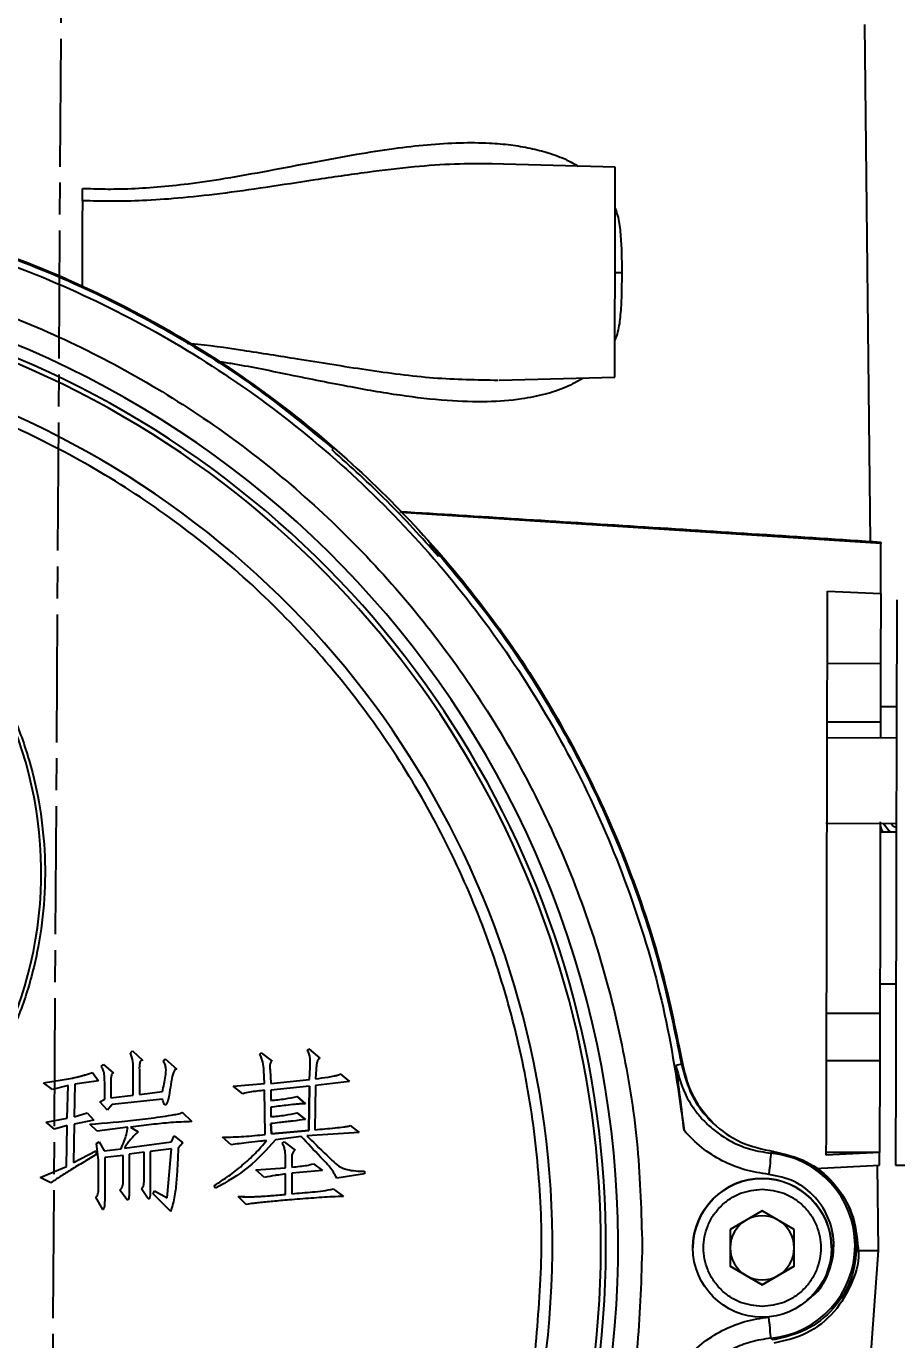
# Model space of a CAD drawing. Header units: millimetres. Extents: x 2278 to 4715, y 679 to 2402.
# Drawn here: x 3000.8 to 3082.5, y 2074.6 to 2197.9 of the extents above; entities that cross this region are included whole.
import ezdxf

# ---------------------------------------------------------------- set-up
doc = ezdxf.new("R2010")
doc.units = ezdxf.units.MM
doc.linetypes.add('AM_ISO08W050', pattern=[18, 12, -1.5, 3, -1.5])
doc.layers.add('AM_5', color=3, linetype='Continuous', lineweight=25)
doc.layers.add('AM_7', color=4, linetype='AM_ISO08W050', lineweight=25)
doc.styles.add('SLDTEXTSTYLE1', font='txt.shx', dxfattribs={"width": 0.7, "bigfont": 'gbcbig.shx'})
doc.dimstyles.new('SLDDIMSTYLE12$0', dxfattribs={"dimtxt": 12, "dimasz": 10, "dimexe": 0, "dimexo": 0.0625, "dimgap": 0.875, "dimtad": 1, "dimdec": 1, "dimlfac": 1.8, "dimrnd": 1e-09, "dimzin": 12, "dimdsep": 46, "dimtxsty": 'SLDTEXTSTYLE1', "dimcen": 0.09, "dimdle": 8.16, "dimclrd": 3, "dimclre": 3, "dimadec": 0, "dimazin": 3, "dimtfac": 1, "dimtdec": 1, "dimtofl": 0, "dimtmove": 0, "dimatfit": 3, "dimfxl": 0, "dimfrac": 2, "dimtolj": 1, "dimlwd": 5, "dimlwe": 5, "dimarcsym": 0})

# ---------------------------------------------------------------- blocks, each defined once
blk = doc.blocks.new('*D67')
at = {"layer": 'AM_5', "color": 3, "lineweight": 5, "transparency": 16777216}
blk.add_line((3021.13, 2281.79), (3205.02, 2281.79), dxfattribs=at)
at = {"layer": 'AM_5', "color": 3, "linetype": 'Continuous', "lineweight": 5, "transparency": 16777216}
for p, q in [((3205.02, 2271.79), (3205.02, 1993.05)), ((3068.2, 1983.05), (3205.02, 1983.05))]:
    blk.add_line(p, q, dxfattribs=at)
at = {"layer": 'AM_5', "color": 3, "transparency": 16777216}
for points in [[(3203.35, 2271.79), (3206.69, 2271.79), (3205.02, 2281.79)], [(3203.35, 1993.05), (3206.69, 1993.05), (3205.02, 1983.05)]]:
    blk.add_solid(points, dxfattribs=at)
at = {"layer": 'Defpoints', "color": 0, "transparency": 16777216}
for p in [(3021.07, 2281.79), (3068.13, 1983.05), (3205.02, 1983.05)]:
    blk.add_point(p, dxfattribs=at)
at = {"layer": 'AM_5', "color": 0, "transparency": 16777216, "insert": (3198.15, 2132.42), "char_height": 12, "attachment_point": 5, "rotation": 90, "style": 'SLDTEXTSTYLE1'}
blk.add_mtext('\\A1;350', dxfattribs=at)

msp = doc.modelspace()

# ---------------------------------------------------------------- linework, layer by layer
at = {"color": 7, "linetype": 'Continuous', "lineweight": 25}
for p, q in [((3080.024, 2149.504), (3079.492, 2198.022)), ((3056.064, 2184.622), (3044.402, 2184.952)), ((3045.179, 2164.661), (3056.021, 2164.922)), ((3029.49, 2158.109), (3029.601, 2158.221)), ((3080.988, 2149.33), (3035.94, 2152.229)), ((3038.659, 2149.346), (3039.589, 2148.218)), ((3039.596, 2148.226), (3039.485, 2148.114)), ((3075.979, 2144.855), (3080.978, 2144.629)), ((3080.978, 2144.629), (3080.964, 2138.054)), ((3080.964, 2138.054), (3075.964, 2138.064)), ((3082.455, 2134.016), (3080.955, 2134.019)), ((3080.952, 2132.56), (3075.952, 2132.57)), ((3080.952, 2132.56), (3080.949, 2131.083)), ((3082.449, 2131.079), (3075.849, 2131.093)), ((3075.832, 2123.093), (3082.432, 2123.079)), ((3082.43, 2122.256), (3080.93, 2122.259)), ((3080.9, 2108.019), (3082.4, 2108.016)), ((3075.894, 2105.284), (3080.894, 2105.273)), ((3027.176, 2101.81), (3027.304, 2101.938)), ((3027.176, 2101.81), (3027.304, 2101.938)), ((3027.304, 2101.938), (3028.325, 2101.044)), ((3027.304, 2101.938), (3027.304, 2101.938)), ((3027.304, 2101.938), (3028.325, 2101.044)), ((3010.582, 2101.555), (3010.773, 2101.746)), ((3010.582, 2101.555), (3010.773, 2101.746)), ((3010.582, 2101.555), (3010.582, 2101.555)), ((3010.773, 2101.746), (3011.731, 2100.853)), ((3010.773, 2101.746), (3010.773, 2101.746)), ((3010.773, 2101.746), (3011.731, 2100.853)), ((3011.731, 2100.853), (3011.731, 2100.853)), ((3013.645, 2100.789), (3013.837, 2100.98)), ((3013.645, 2100.789), (3013.837, 2100.98)), ((3013.645, 2100.789), (3013.645, 2100.789)), ((3013.837, 2100.98), (3014.922, 2100.023)), ((3013.837, 2100.98), (3013.837, 2100.98)), ((3013.837, 2100.98), (3014.922, 2100.023)), ((3022.708, 2101.427), (3022.836, 2101.555)), ((3022.708, 2101.427), (3022.836, 2101.555)), ((3022.708, 2101.427), (3022.708, 2101.427)), ((3022.836, 2101.555), (3023.857, 2100.789)), ((3022.836, 2101.555), (3022.836, 2101.555)), ((3022.836, 2101.555), (3023.857, 2100.789)), ((3023.857, 2100.789), (3023.857, 2100.789)), ((3027.176, 2101.81), (3027.176, 2101.81)), ((3028.325, 2101.044), (3028.325, 2101.044)), ((3080.884, 2100.798), (3075.884, 2100.808)), ((3080.884, 2100.798), (3080.866, 2092.196)), ((3007.008, 2099.704), (3007.582, 2098.938)), ((3007.008, 2099.704), (3007.008, 2099.704)), ((3007.008, 2099.704), (3007.582, 2098.938)), ((3007.837, 2100.278), (3008.029, 2100.47)), ((3007.837, 2100.278), (3008.029, 2100.47)), ((3007.837, 2100.278), (3007.837, 2100.278)), ((3008.029, 2100.47), (3008.986, 2099.64)), ((3008.029, 2100.47), (3008.029, 2100.47)), ((3008.029, 2100.47), (3008.986, 2099.64)), ((3008.986, 2099.64), (3008.986, 2099.64)), ((3010.837, 2097.598), (3010.837, 2099.895)), ((3011.411, 2099.832), (3011.411, 2097.662)), ((3014.922, 2100.023), (3014.922, 2100.023)), ((3023.155, 2098.683), (3023.091, 2099.895)), ((3023.666, 2099.959), (3023.73, 2098.683)), ((3023.666, 2099.959), (3023.666, 2099.959)), ((3023.666, 2099.959), (3023.73, 2098.683)), ((3027.368, 2099.066), (3027.432, 2100.215)), ((3027.368, 2099.066), (3027.432, 2100.215)), ((3027.432, 2100.215), (3027.432, 2100.215)), ((3028.006, 2100.023), (3027.942, 2099.129)), ((3030.24, 2099.576), (3031.133, 2098.874)), ((3030.24, 2099.576), (3030.24, 2099.576)), ((3030.24, 2099.576), (3031.133, 2098.874)), ((3062.267, 2100.5), (3061.75, 2100.38)), ((3062.391, 2100.387), (3062.391, 2100.387)), ((3003.242, 2098.108), (3002.412, 2098.747)), ((3002.412, 2098.747), (3002.412, 2098.747)), ((3004.71, 2098.491), (3003.242, 2098.108)), ((3004.646, 2095.428), (3004.71, 2098.491)), ((3004.646, 2095.428), (3004.71, 2098.491)), ((3005.348, 2098.619), (3005.284, 2095.555)), ((3007.582, 2098.938), (3005.348, 2098.619)), ((3007.582, 2098.938), (3007.582, 2098.938)), ((3008.156, 2097.215), (3008.156, 2098.81)), ((3008.731, 2098.491), (3008.731, 2097.342)), ((3020.219, 2098.427), (3023.155, 2098.683)), ((3021.113, 2097.725), (3020.219, 2098.427)), ((3020.219, 2098.427), (3020.219, 2098.427)), ((3023.73, 2098.683), (3027.368, 2099.066)), ((3023.73, 2098.683), (3027.368, 2099.066)), ((3023.73, 2098.683), (3023.73, 2098.683)), ((3027.368, 2098.427), (3023.73, 2098.044)), ((3027.304, 2094.279), (3027.368, 2098.427)), ((3027.368, 2098.427), (3027.304, 2094.279)), ((3027.368, 2099.066), (3027.368, 2099.066)), ((3027.942, 2098.491), (3027.878, 2094.343)), ((3031.133, 2098.874), (3027.942, 2098.491)), ((3031.133, 2098.874), (3031.133, 2098.874)), ((3007.71, 2096.959), (3008.156, 2097.215)), ((3007.71, 2096.959), (3008.156, 2097.215)), ((3008.156, 2097.215), (3008.156, 2097.215)), ((3008.731, 2097.342), (3010.837, 2097.598)), ((3008.731, 2097.342), (3010.837, 2097.598)), ((3008.731, 2097.342), (3008.731, 2097.342)), ((3013.581, 2097.215), (3008.858, 2096.704)), ((3010.837, 2097.598), (3010.837, 2097.598)), ((3011.411, 2097.662), (3013.581, 2097.917)), ((3011.411, 2097.662), (3013.581, 2097.917)), ((3011.411, 2097.662), (3011.411, 2097.662)), ((3013.581, 2097.917), (3013.581, 2097.917)), ((3023.219, 2093.896), (3023.155, 2098.044)), ((3023.73, 2098.044), (3023.73, 2097.087)), ((3026.219, 2097.47), (3026.985, 2096.768)), ((3026.219, 2097.47), (3026.219, 2097.47)), ((3026.985, 2096.768), (3026.219, 2097.47)), ((3005.284, 2095.555), (3006.497, 2095.938)), ((3006.497, 2095.938), (3007.135, 2095.236)), ((3006.497, 2095.938), (3006.497, 2095.938)), ((3006.497, 2095.938), (3007.135, 2095.236)), ((3008.412, 2096.194), (3007.71, 2096.959)), ((3007.71, 2096.959), (3007.71, 2096.959)), ((3008.858, 2096.704), (3008.412, 2096.194)), ((3015.432, 2096.002), (3016.326, 2095.109)), ((3015.432, 2096.002), (3015.432, 2096.002)), ((3015.432, 2096.002), (3016.326, 2095.109)), ((3023.73, 2096.449), (3023.73, 2095.555)), ((3026.219, 2095.938), (3026.985, 2095.3)), ((3026.219, 2095.938), (3026.219, 2095.938)), ((3026.985, 2095.3), (3026.219, 2095.938)), ((3026.985, 2096.768), (3026.985, 2096.768)), ((3002.667, 2095.045), (3004.646, 2095.428)), ((3003.433, 2094.406), (3002.667, 2095.045)), ((3002.667, 2095.045), (3002.667, 2095.045)), ((3004.646, 2094.726), (3003.433, 2094.406)), ((3004.582, 2090.896), (3004.646, 2094.726)), ((3004.582, 2090.896), (3004.646, 2094.726)), ((3004.646, 2095.428), (3004.646, 2095.428)), ((3005.284, 2094.853), (3005.22, 2091.279)), ((3007.135, 2095.236), (3005.284, 2094.853)), ((3007.454, 2094.215), (3006.752, 2094.853)), ((3006.752, 2094.853), (3006.752, 2094.853)), ((3007.135, 2095.236), (3007.135, 2095.236)), ((3010.326, 2094.598), (3007.454, 2094.215)), ((3010.582, 2094.598), (3011.284, 2094.151)), ((3010.582, 2094.598), (3011.284, 2094.151)), ((3016.326, 2095.109), (3016.326, 2095.109)), ((3023.73, 2094.917), (3023.793, 2093.96)), ((3023.793, 2093.96), (3023.73, 2094.917)), ((3026.985, 2095.3), (3026.985, 2095.3)), ((3031.197, 2094.726), (3032.027, 2094.087)), ((3031.197, 2094.726), (3031.197, 2094.726)), ((3031.197, 2094.726), (3032.027, 2094.087)), ((3011.284, 2094.151), (3011.284, 2094.151)), ((3014.411, 2093.194), (3014.667, 2093.768)), ((3014.411, 2093.194), (3014.667, 2093.768)), ((3014.667, 2093.768), (3015.496, 2093.13)), ((3014.667, 2093.768), (3014.667, 2093.768)), ((3014.667, 2093.768), (3015.496, 2093.13)), ((3020.028, 2092.938), (3019.198, 2093.641)), ((3019.198, 2093.641), (3019.198, 2093.641)), ((3023.793, 2093.96), (3027.304, 2094.279)), ((3027.304, 2094.279), (3023.793, 2093.96)), ((3023.793, 2093.96), (3023.793, 2093.96)), ((3026.602, 2093.704), (3024.176, 2093.385)), ((3032.027, 2094.087), (3027.112, 2093.768)), ((3027.304, 2094.279), (3027.304, 2094.279)), ((3032.027, 2094.087), (3032.027, 2094.087)), ((3005.22, 2091.279), (3007.327, 2092.364)), ((3005.22, 2091.279), (3007.327, 2092.364)), ((3007.327, 2092.364), (3007.39, 2092.045)), ((3007.327, 2092.364), (3007.327, 2092.364)), ((3007.327, 2092.364), (3007.39, 2092.045)), ((3007.39, 2093.066), (3007.646, 2093.194)), ((3007.39, 2093.066), (3007.646, 2093.194)), ((3007.582, 2091.47), (3007.39, 2093.066)), ((3007.39, 2093.066), (3007.39, 2093.066)), ((3007.646, 2093.194), (3008.093, 2092.364)), ((3007.646, 2093.194), (3007.646, 2093.194)), ((3007.646, 2093.194), (3008.093, 2092.364)), ((3008.093, 2092.364), (3009.688, 2092.556)), ((3008.093, 2092.364), (3009.688, 2092.556)), ((3008.093, 2092.364), (3008.093, 2092.364)), ((3009.688, 2092.556), (3009.688, 2092.556)), ((3010.007, 2092.619), (3014.411, 2093.194)), ((3010.007, 2092.619), (3014.411, 2093.194)), ((3011.858, 2092.236), (3010.454, 2092.045)), ((3011.858, 2089.683), (3011.858, 2092.236)), ((3014.411, 2092.556), (3012.433, 2092.3)), ((3012.433, 2092.3), (3012.433, 2088.662)), ((3014.028, 2087.96), (3014.411, 2092.556)), ((3014.411, 2093.194), (3014.411, 2093.194)), ((3015.496, 2093.13), (3015.049, 2092.619)), ((3015.496, 2093.13), (3015.496, 2093.13)), ((3024.815, 2093.066), (3025.006, 2093.194)), ((3024.815, 2093.066), (3025.006, 2093.194)), ((3024.815, 2093.066), (3024.815, 2093.066)), ((3025.006, 2093.194), (3026.027, 2092.428)), ((3025.006, 2093.194), (3025.006, 2093.194)), ((3025.006, 2093.194), (3026.027, 2092.428)), ((3026.027, 2092.428), (3026.027, 2092.428)), ((3070.918, 2092.297), (3070.668, 2092.148)), ((3080.866, 2092.196), (3075.866, 2092.207)), ((3080.866, 2092.196), (3075.866, 2091.954)), ((3082.366, 2092.178), (3082.364, 2091.016)), ((3002.093, 2089.875), (3004.582, 2090.896)), ((3004.582, 2090.896), (3004.582, 2090.896)), ((3007.39, 2092.045), (3007.39, 2092.045)), ((3007.582, 2088.917), (3007.582, 2091.47)), ((3009.88, 2091.917), (3008.156, 2091.726)), ((3008.156, 2091.726), (3008.156, 2087.96)), ((3009.88, 2089.747), (3009.88, 2091.917)), ((3010.454, 2092.045), (3010.454, 2088.662)), ((3025.134, 2090.768), (3025.134, 2091.598)), ((3025.708, 2091.407), (3025.708, 2090.832)), ((3025.708, 2091.407), (3025.708, 2091.407)), ((3027.751, 2091.151), (3028.58, 2090.513)), ((3027.751, 2091.151), (3027.751, 2091.151)), ((3027.751, 2091.151), (3028.58, 2090.513)), ((3074.783, 2090.713), (3080.864, 2091.019)), ((3080.752, 2083.02), (3080.664, 2091.009)), ((3082.364, 2091.016), (3083.786, 2091.013)), ((3003.114, 2089.364), (3002.093, 2089.875)), ((3002.093, 2089.875), (3002.093, 2089.875)), ((3022.326, 2090.577), (3025.134, 2090.768)), ((3023.155, 2089.875), (3022.326, 2090.577)), ((3022.326, 2090.577), (3022.326, 2090.577)), ((3025.134, 2090.768), (3025.134, 2090.768)), ((3025.134, 2088.279), (3025.134, 2090.194)), ((3028.58, 2090.513), (3025.708, 2090.258)), ((3025.708, 2090.258), (3025.708, 2088.343)), ((3028.58, 2090.513), (3028.58, 2090.513)), ((3032.537, 2090.194), (3029.921, 2089.811)), ((3032.537, 2090.449), (3032.537, 2090.194)), ((3032.537, 2090.449), (3032.537, 2090.449)), ((3007.582, 2088.917), (3007.582, 2088.917)), ((3010.263, 2087.769), (3009.561, 2088.662)), ((3009.561, 2088.662), (3009.561, 2088.662)), ((3012.177, 2087.96), (3011.603, 2088.79)), ((3011.603, 2088.79), (3011.603, 2088.79)), ((3012.688, 2088.343), (3012.816, 2088.598)), ((3012.688, 2088.343), (3012.816, 2088.598)), ((3012.816, 2088.598), (3014.028, 2087.96)), ((3012.816, 2088.598), (3012.816, 2088.598)), ((3012.816, 2088.598), (3014.028, 2087.96)), ((3018.56, 2088.854), (3018.432, 2089.109)), ((3018.432, 2089.109), (3018.432, 2089.109)), ((3029.602, 2088.79), (3030.559, 2088.088)), ((3029.602, 2088.79), (3029.602, 2088.79)), ((3029.602, 2088.79), (3030.559, 2088.088)), ((3007.965, 2086.875), (3007.327, 2088.024)), ((3007.327, 2088.024), (3007.327, 2088.024)), ((3014.347, 2086.684), (3012.688, 2088.343)), ((3012.688, 2088.343), (3012.688, 2088.343)), ((3014.028, 2087.96), (3014.028, 2087.96)), ((3021.432, 2087.322), (3020.666, 2088.088)), ((3020.666, 2088.088), (3020.666, 2088.088)), ((3025.134, 2088.279), (3025.134, 2088.279)), ((3030.559, 2088.088), (3030.559, 2088.088)), ((3069.847, 2086.73), (3066.847, 2084.998)), ((3072.847, 2084.998), (3069.847, 2086.73)), ((3066.847, 2084.998), (3066.847, 2081.534)), ((3072.847, 2081.534), (3072.847, 2084.998)), ((3063.347, 2083.273), (3063.347, 2083.273)), ((3076.347, 2083.259), (3076.347, 2083.259)), ((3076.823, 2028.505), (3080.752, 2083.02)), ((3078.847, 2083.238), (3078.847, 2083.238)), ((3066.847, 2081.534), (3069.847, 2079.802)), ((3068.347, 2080.668), (3066.847, 2081.534)), ((3069.847, 2079.802), (3072.847, 2081.534)), ((3072.847, 2081.534), (3071.347, 2080.668)), ((3069.847, 2079.802), (3068.347, 2080.668)), ((3071.347, 2080.668), (3069.847, 2079.802)), ((3069.847, 2079.802), (3069.847, 2079.802)), ((3070.918, 2074.646), (3070.668, 2074.795))]:
    msp.add_line(p, q, dxfattribs=at)
at = {"color": 7, "linetype": 'Continuous', "lineweight": 25, "flags": 128}
for points in [[(3082.477, 2144.043), (3082.472, 2141.829), (3082.467, 2139.371), (3082.461, 2136.698), (3082.455, 2133.841), (3082.449, 2130.834), (3082.442, 2127.711), (3082.435, 2124.51), (3082.428, 2121.268), (3082.421, 2118.023), (3082.414, 2114.813), (3082.408, 2111.676), (3082.401, 2108.649), (3082.395, 2105.766), (3082.389, 2103.062), (3082.384, 2100.569), (3082.379, 2098.315), (3082.375, 2096.328), (3082.371, 2094.629), (3082.368, 2093.241), (3082.366, 2092.178)], [(3081.94, 2122.257), (3081.663, 2122.488), (3081.213, 2123.082)], [(3070.668, 2092.148), (3070.664, 2092.104), (3070.652, 2091.987), (3070.635, 2091.801), (3070.611, 2091.553), (3070.583, 2091.253), (3070.551, 2090.911), (3070.516, 2090.541), (3070.479, 2090.157)], [(3078.772, 2083.024), (3078.982, 2083.023), (3079.964, 2083.021), (3080.555, 2083.02), (3080.752, 2083.02)], [(3070.668, 2074.795), (3070.664, 2074.839), (3070.652, 2074.956), (3070.635, 2075.142), (3070.611, 2075.39), (3070.583, 2075.69), (3070.551, 2076.032), (3070.516, 2076.402), (3070.479, 2076.786)]]:
    msp.add_lwpolyline(points, dxfattribs=at)
at = {"color": 7, "linetype": 'Continuous', "lineweight": 25}
msp.add_circle((3069.847, 2083.266), 6.5, dxfattribs=at)
for centre, radius, start, end in [((2964.847, 2083.471), 91.48, 295.79271, 180), ((3056.739, 2186.255), 11.51, 266.68387, 269.63147), ((2964.847, 2083.471), 90.341, 353.64897, 186.35103), ((2964.847, 2083.471), 89.875, 353.64897, 186.35103), ((2964.847, 2083.471), 85.319, 353.33017, 186.66983), ((2964.847, 2118.471), 37.354, 334.65071, 85.34929), ((3069.847, 2083.472), 8.715, 275.40246, 84.59754), ((3069.847, 2083.266), 6.5, 359.93876, 179.93876), ((3069.847, 2083.266), 3, 60, 120), ((3069.847, 2083.266), 3, 120, 180), ((3069.847, 2083.266), 3, 0, 60), ((3069.847, 2083.266), 3, 180, 240), ((3069.847, 2083.266), 3, 300, 0), ((3069.847, 2083.266), 3, 240, 300)]:
    msp.add_arc(centre, radius, start, end, dxfattribs=at)
for points, knots in [([(3006.059, 2182.647), (3006.771, 2182.622), (3008.198, 2182.57), (3010.541, 2182.607), (3013.142, 2182.762), (3016.193, 2183.087), (3019.677, 2183.606), (3023.622, 2184.318), (3027.739, 2185.113), (3031.672, 2185.837), (3035.208, 2186.391), (3038.433, 2186.768), (3041.416, 2186.956), (3044.024, 2186.938), (3046.22, 2186.751), (3048.066, 2186.449), (3049.831, 2185.983), (3051.348, 2185.441), (3052.242, 2184.923), (3052.593, 2184.72)], [0, 0, 0, 0, 0.0418951, 0.0839955, 0.1379234, 0.1955958, 0.2656367, 0.3477316, 0.4366435, 0.52124, 0.5959668, 0.6633337, 0.7313197, 0.7939321, 0.8403474, 0.8842391, 0.9258123, 0.9708656, 1, 1, 1, 1]), ([(3044.511, 2184.949), (3043.343, 2184.954), (3040.946, 2184.965), (3037.037, 2184.661), (3032.672, 2184.15), (3028.019, 2183.462), (3023.394, 2182.747), (3019.098, 2182.138), (3015.233, 2181.711), (3011.867, 2181.484), (3008.876, 2181.405), (3006.995, 2181.46), (3006.057, 2181.487)], [0, 0, 0, 0, 0.0969739, 0.1990187, 0.3166093, 0.4457287, 0.5654054, 0.6760848, 0.7756823, 0.858994, 0.9297025, 1, 1, 1, 1]), ([(3006.057, 2181.487), (3006.057, 2181.664), (3006.058, 2182.02), (3006.059, 2182.438), (3006.059, 2182.647)], [0, 0, 0, 0, 0.4971187, 1, 1, 1, 1]), ([(2982.179, 2180.943), (2984.845, 2180.403), (2990.291, 2179.3), (2998.416, 2176.732), (3006.627, 2173.382), (3014.794, 2169.104), (3022.569, 2164.143), (3027.286, 2160.221), (3029.552, 2158.337)], [0, 0, 0, 0, 0.1535242, 0.3136607, 0.480409, 0.6537687, 0.8337391, 1, 1, 1, 1]), ([(3006.057, 2181.487), (3006.055, 2180.497), (3006.05, 2178.517), (3006.044, 2175.588), (3006.041, 2173.889), (3006.039, 2173.325)], [0, 0, 0, 0, 0.40033354, 0.80066709, 1, 1, 1, 1]), ([(3056.055, 2180.747), (3056.133, 2180.536), (3056.387, 2179.853), (3056.548, 2178.5), (3056.668, 2176.71), (3056.666, 2175.432), (3056.665, 2174.744)], [0, 0, 0, 0, 0.1149044, 0.3730702, 0.6626095, 1, 1, 1, 1]), ([(3056.665, 2174.744), (3056.665, 2174.028), (3056.665, 2172.699), (3056.556, 2170.838), (3056.393, 2169.402), (3056.12, 2168.668), (3056.029, 2168.422)], [0, 0, 0, 0, 0.3327022, 0.6174452, 0.8718539, 1, 1, 1, 1]), ([(3015.905, 2168.126), (3016.026, 2168.117), (3017.778, 2167.985), (3021.23, 2167.452), (3026.724, 2166.591), (3032.708, 2165.613), (3039.028, 2164.766), (3043.078, 2164.695), (3045.088, 2164.659)], [0, 0, 0, 0, 0.0118812, 0.1717149, 0.3437603, 0.5639817, 0.7835609, 1, 1, 1, 1]), ([(3053.091, 2164.851), (3052.545, 2164.552), (3051.397, 2163.921), (3049.442, 2163.293), (3046.993, 2162.796), (3043.939, 2162.57), (3040.133, 2162.696), (3035.756, 2163.206), (3030.71, 2164.093), (3025.417, 2165.156), (3021.328, 2166.02), (3019.143, 2166.339), (3018.703, 2166.404)], [0, 0, 0, 0, 0.05917422, 0.12456737, 0.1945037, 0.29319372, 0.40381634, 0.5308787, 0.66921315, 0.82787427, 0.96536839, 1, 1, 1, 1]), ([(3080.989, 2149.442), (3073.377, 2149.933), (3058.333, 2150.905), (3043.286, 2151.848), (3035.852, 2152.314)], [0, 0, 0, 0, 0.5059249, 1, 1, 1, 1]), ([(3080.988, 2149.433), (3080.988, 2149.435), (3080.988, 2149.44), (3080.988, 2149.371), (3080.988, 2149.33)], [0, 0, 0, 0, 0.41241456, 1, 1, 1, 1]), ([(3039.9, 2147.842), (3041.461, 2146.02), (3045.401, 2141.42), (3050.192, 2133.915), (3054.564, 2125.635), (3057.892, 2117.636), (3060.623, 2109.2), (3061.798, 2103.346), (3062.391, 2100.387)], [0, 0, 0, 0, 0.1352933, 0.3415257, 0.5005703, 0.6633309, 0.8298076, 1, 1, 1, 1]), ([(3080.932, 2122.915), (3080.931, 2122.491), (3080.927, 2120.762), (3080.921, 2117.655), (3080.912, 2113.837), (3080.905, 2110.378), (3080.899, 2107.388), (3080.896, 2105.978), (3080.894, 2105.273)], [0, 0, 0, 0, 0.0609827, 0.2487861, 0.4365896, 0.6243931, 0.8121965, 1, 1, 1, 1]), ([(3081.172, 2122.258), (3081.106, 2122.385), (3080.948, 2122.691), (3080.956, 2123.026), (3080.96, 2123.223)], [0, 0, 0, 0, 0.413162, 1, 1, 1, 1]), ([(3082.431, 2122.667), (3082.398, 2122.683), (3082.244, 2122.757), (3082.067, 2122.899), (3081.952, 2123.041), (3081.92, 2123.08)], [0, 0, 0, 0, 0.1638544, 0.7694326, 1, 1, 1, 1]), ([(3010.837, 2099.895), (3010.838, 2100.179), (3010.841, 2100.746), (3010.668, 2101.286), (3010.582, 2101.555)], [0, 0, 0, 0, 0.5013561, 1, 1, 1, 1]), ([(3011.731, 2100.853), (3011.706, 2100.859), (3011.669, 2100.868), (3011.618, 2100.862), (3011.572, 2100.843), (3011.523, 2100.801), (3011.446, 2100.668), (3011.392, 2100.335), (3011.404, 2100.033), (3011.411, 2099.832)], [0, 0, 0, 0, 0.0628935, 0.0931861, 0.1255191, 0.1834586, 0.2508615, 0.5002621, 1, 1, 1, 1]), ([(3013.581, 2097.917), (3013.678, 2098.398), (3013.822, 2099.12), (3013.942, 2099.982), (3013.839, 2100.472), (3013.71, 2100.683), (3013.645, 2100.789)], [0, 0, 0, 0, 0.50040255, 0.75006068, 0.87501107, 1, 1, 1, 1]), ([(3023.091, 2099.895), (3023.075, 2100.163), (3023.043, 2100.698), (3022.82, 2101.185), (3022.708, 2101.427)], [0, 0, 0, 0, 0.5014294, 1, 1, 1, 1]), ([(3023.857, 2100.789), (3023.839, 2100.783), (3023.803, 2100.77), (3023.746, 2100.719), (3023.686, 2100.599), (3023.643, 2100.336), (3023.657, 2100.11), (3023.666, 2099.959)], [0, 0, 0, 0, 0.0627384, 0.1251056, 0.2501602, 0.4999525, 1, 1, 1, 1]), ([(3027.432, 2100.215), (3027.438, 2100.488), (3027.449, 2100.901), (3027.364, 2101.448), (3027.238, 2101.691), (3027.176, 2101.81)], [0, 0, 0, 0, 0.5004867, 0.75639585, 1, 1, 1, 1]), ([(3028.325, 2101.044), (3028.284, 2101.02), (3028.202, 2100.973), (3028.107, 2100.807), (3028.016, 2100.492), (3028.01, 2100.211), (3028.006, 2100.023)], [0, 0, 0, 0, 0.1246065, 0.249783, 0.4997551, 1, 1, 1, 1]), ([(3002.412, 2098.747), (3002.931, 2098.821), (3003.96, 2098.97), (3005.504, 2099.247), (3006.502, 2099.55), (3007.008, 2099.704)], [0, 0, 0, 0, 0.3347977, 0.6633059, 1, 1, 1, 1]), ([(3002.412, 2098.747), (3002.931, 2098.821), (3003.976, 2098.972), (3005.521, 2099.25), (3006.519, 2099.555), (3007.008, 2099.704)], [0, 0, 0, 0, 0.3346571, 0.6740832, 1, 1, 1, 1]), ([(3008.156, 2098.81), (3008.148, 2099.064), (3008.136, 2099.445), (3008.035, 2099.95), (3007.903, 2100.169), (3007.837, 2100.278)], [0, 0, 0, 0, 0.5005014, 0.7507427, 1, 1, 1, 1]), ([(3008.986, 2099.64), (3008.971, 2099.641), (3008.944, 2099.641), (3008.905, 2099.635), (3008.872, 2099.615), (3008.816, 2099.557), (3008.756, 2099.389), (3008.711, 2099.022), (3008.723, 2098.704), (3008.731, 2098.491)], [0, 0, 0, 0, 0.0367103, 0.0625587, 0.0920687, 0.1257937, 0.2504477, 0.5001516, 1, 1, 1, 1]), ([(3014.922, 2100.023), (3014.899, 2100.024), (3014.866, 2100.025), (3014.823, 2100.012), (3014.765, 2099.978), (3014.558, 2099.721), (3014.5, 2099.377), (3014.39, 2098.766), (3014.278, 2098.063), (3014.149, 2097.29), (3014.001, 2096.843), (3013.943, 2096.732), (3013.914, 2096.699), (3013.887, 2096.68), (3013.862, 2096.671), (3013.84, 2096.67), (3013.82, 2096.675), (3013.796, 2096.691), (3013.722, 2096.776), (3013.651, 2096.958), (3013.605, 2097.129), (3013.581, 2097.215)], [0, 0, 0, 0, 0.0157069, 0.0230837, 0.0312977, 0.0625941, 0.2492457, 0.2645916, 0.4993189, 0.7493468, 0.8133445, 0.8286238, 0.8367404, 0.8440727, 0.8515363, 0.8553171, 0.8590269, 0.8660949, 0.8751688, 0.9374395, 1, 1, 1, 1]), ([(3027.942, 2099.129), (3028.332, 2099.177), (3028.916, 2099.249), (3029.594, 2099.36), (3029.912, 2099.436), (3030.053, 2099.479), (3030.124, 2099.5), (3030.184, 2099.528), (3030.221, 2099.56), (3030.24, 2099.576)], [0, 0, 0, 0, 0.49996, 0.749982, 0.8747254, 0.9164061, 0.9376784, 0.9687122, 1, 1, 1, 1]), ([(3062.521, 2094.261), (3062.401, 2095.329), (3062.16, 2097.476), (3061.887, 2099.409), (3061.75, 2100.38)], [0, 0, 0, 0, 0.4975573, 1, 1, 1, 1]), ([(3061.75, 2100.38), (3062.025, 2099.346), (3062.396, 2097.953), (3063.35, 2096.419), (3064.029, 2095.539), (3064.844, 2094.7), (3065.863, 2093.874), (3067.174, 2093.091), (3068.803, 2092.429), (3070.027, 2092.245), (3070.668, 2092.148)], [0, 0, 0, 0, 0.2442896, 0.3290361, 0.4144899, 0.500125, 0.5979924, 0.7157703, 0.8510724, 1, 1, 1, 1]), ([(3062.267, 2100.5), (3062.548, 2099.467), (3063.11, 2097.406), (3065.128, 2094.861), (3067.777, 2092.98), (3069.87, 2092.525), (3070.918, 2092.297)], [0, 0, 0, 0, 0.2500466, 0.4994486, 0.7493959, 1, 1, 1, 1]), ([(3062.391, 2100.387), (3062.659, 2099.348), (3063.188, 2097.302), (3064.588, 2095.721), (3065.277, 2094.942)], [0, 0, 0, 0, 0.507606, 1, 1, 1, 1]), ([(3023.155, 2098.044), (3022.912, 2098.016), (3022.447, 2097.962), (3021.761, 2097.885), (3021.328, 2097.778), (3021.113, 2097.725)], [0, 0, 0, 0, 0.3550758, 0.6787643, 1, 1, 1, 1]), ([(3023.73, 2097.087), (3024.185, 2097.131), (3025.023, 2097.212), (3025.844, 2097.389), (3026.219, 2097.47)], [0, 0, 0, 0, 0.5444227, 1, 1, 1, 1]), ([(3006.752, 2094.853), (3008.213, 2094.975), (3010.421, 2095.159), (3012.961, 2095.489), (3014.239, 2095.679), (3014.861, 2095.79), (3015.177, 2095.867), (3015.324, 2095.909), (3015.387, 2095.942), (3015.418, 2095.959), (3015.428, 2095.967), (3015.433, 2095.976), (3015.435, 2095.987), (3015.433, 2095.996), (3015.432, 2096.002)], [0, 0, 0, 0, 0.4998656, 0.7551837, 0.8732692, 0.9406533, 0.9702997, 0.9841887, 0.992842, 0.9943099, 0.9962149, 0.9970595, 0.9977627, 1, 1, 1, 1]), ([(3026.985, 2096.768), (3026.814, 2096.768), (3026.486, 2096.768), (3025.878, 2096.708), (3025.2, 2096.634), (3024.442, 2096.542), (3023.966, 2096.48), (3023.73, 2096.449)], [0, 0, 0, 0, 0.1565437, 0.3002265, 0.5598557, 0.7813484, 1, 1, 1, 1]), ([(3023.73, 2095.555), (3024.185, 2095.599), (3025.023, 2095.68), (3025.844, 2095.857), (3026.219, 2095.938)], [0, 0, 0, 0, 0.5444227, 1, 1, 1, 1]), ([(3009.688, 2092.556), (3009.787, 2092.793), (3009.971, 2093.235), (3010.225, 2093.908), (3010.292, 2094.363), (3010.326, 2094.598)], [0, 0, 0, 0, 0.3593322, 0.6691852, 1, 1, 1, 1]), ([(3009.688, 2092.556), (3009.787, 2092.793), (3009.971, 2093.235), (3010.225, 2093.908), (3010.292, 2094.363), (3010.326, 2094.598)], [0, 0, 0, 0, 0.3592859, 0.6694965, 1, 1, 1, 1]), ([(3016.326, 2095.109), (3015.671, 2095.084), (3014.408, 2095.036), (3012.496, 2094.821), (3011.237, 2094.674), (3010.582, 2094.598)], [0, 0, 0, 0, 0.3409036, 0.6569898, 1, 1, 1, 1]), ([(3026.985, 2095.3), (3026.587, 2095.252), (3026.086, 2095.191), (3025.556, 2095.127), (3025.416, 2095.11), (3025.375, 2095.105), (3025.269, 2095.092), (3024.993, 2095.061), (3024.451, 2094.999), (3024.001, 2094.948), (3023.73, 2094.917)], [0, 0, 0, 0, 0.3664455, 0.4623341, 0.4884448, 0.4960418, 0.4999998, 0.5858417, 0.75, 1, 1, 1, 1]), ([(3027.878, 2094.343), (3028.189, 2094.37), (3028.819, 2094.427), (3029.723, 2094.511), (3030.416, 2094.594), (3030.893, 2094.657), (3031.096, 2094.703), (3031.197, 2094.726)], [0, 0, 0, 0, 0.2800254, 0.5679935, 0.8139788, 0.90683, 1, 1, 1, 1]), ([(3011.284, 2094.151), (3011.039, 2093.924), (3010.548, 2093.468), (3010.188, 2092.903), (3010.007, 2092.619)], [0, 0, 0, 0, 0.4987936, 1, 1, 1, 1]), ([(3018.432, 2089.109), (3018.888, 2089.402), (3019.801, 2089.988), (3021.08, 2090.994), (3022.285, 2092.089), (3022.993, 2092.911), (3023.347, 2093.321)], [0, 0, 0, 0, 0.2500184, 0.50003, 0.7500152, 1, 1, 1, 1]), ([(3018.432, 2089.109), (3018.888, 2089.402), (3019.801, 2089.988), (3021.08, 2090.994), (3022.285, 2092.089), (3022.993, 2092.911), (3023.347, 2093.321)], [0, 0, 0, 0, 0.2500184, 0.50003, 0.75001524, 1, 1, 1, 1]), ([(3024.176, 2093.385), (3023.36, 2092.483), (3021.726, 2090.678), (3019.615, 2089.462), (3018.56, 2088.854)], [0, 0, 0, 0, 0.4997261, 1, 1, 1, 1]), ([(3019.198, 2093.641), (3019.87, 2093.658), (3021.213, 2093.692), (3022.55, 2093.828), (3023.219, 2093.896)], [0, 0, 0, 0, 0.4998338, 1, 1, 1, 1]), ([(3019.198, 2093.641), (3019.87, 2093.658), (3021.213, 2093.692), (3022.55, 2093.828), (3023.219, 2093.896)], [0, 0, 0, 0, 0.4998338, 1, 1, 1, 1]), ([(3023.347, 2093.321), (3023.156, 2093.301), (3022.602, 2093.242), (3022.031, 2093.179), (3021.361, 2093.106), (3020.808, 2093.044), (3020.273, 2092.972), (3020.028, 2092.938)], [0, 0, 0, 0, 0.1726098, 0.5000206, 0.5157116, 0.7774565, 1, 1, 1, 1]), ([(3029.921, 2089.811), (3029.823, 2089.993), (3029.429, 2090.724), (3028.221, 2091.961), (3027.2, 2093.06), (3026.602, 2093.704)], [0, 0, 0, 0, 0.1204989, 0.4845828, 1, 1, 1, 1]), ([(3027.112, 2093.768), (3027.249, 2093.637), (3028.043, 2092.869), (3029.025, 2091.909), (3030.104, 2090.9), (3031.149, 2090.481), (3031.982, 2090.462), (3032.537, 2090.449)], [0, 0, 0, 0, 0.0858222, 0.500579, 0.6255537, 0.7499526, 1, 1, 1, 1]), ([(3027.112, 2093.768), (3027.249, 2093.637), (3028.043, 2092.869), (3029.025, 2091.909), (3030.104, 2090.9), (3031.149, 2090.481), (3031.982, 2090.462), (3032.537, 2090.449)], [0, 0, 0, 0, 0.08581345, 0.50057898, 0.62555372, 0.74995257, 1, 1, 1, 1]), ([(3070.479, 2090.157), (3069.72, 2090.272), (3068.205, 2090.501), (3066.076, 2091.387), (3064.119, 2092.607), (3063.055, 2093.709), (3062.521, 2094.261)], [0, 0, 0, 0, 0.2507669, 0.5000113, 0.749245, 1, 1, 1, 1]), ([(3015.049, 2092.619), (3015.03, 2092.12), (3014.991, 2091.121), (3014.893, 2089.626), (3014.762, 2088.127), (3014.486, 2087.165), (3014.347, 2086.684)], [0, 0, 0, 0, 0.2500778, 0.5001569, 0.7501575, 1, 1, 1, 1]), ([(3025.134, 2091.598), (3025.125, 2091.852), (3025.112, 2092.232), (3025.001, 2092.733), (3024.877, 2092.955), (3024.815, 2093.066)], [0, 0, 0, 0, 0.5002034, 0.7503812, 1, 1, 1, 1]), ([(3026.027, 2092.428), (3025.986, 2092.404), (3025.905, 2092.355), (3025.794, 2092.198), (3025.686, 2091.882), (3025.699, 2091.597), (3025.708, 2091.407)], [0, 0, 0, 0, 0.1249641, 0.2504056, 0.5000303, 1, 1, 1, 1]), ([(3070.983, 2092.175), (3072.068, 2091.917), (3074.198, 2091.411), (3076.734, 2089.299), (3078.501, 2086.509), (3078.729, 2084.341), (3078.847, 2083.228)], [0, 0, 0, 0, 0.2552275, 0.5011918, 0.7437843, 1, 1, 1, 1]), ([(3007.39, 2092.045), (3006.988, 2091.802), (3006.179, 2091.315), (3005.038, 2090.613), (3004.003, 2089.981), (3003.396, 2089.56), (3003.114, 2089.364)], [0, 0, 0, 0, 0.2795319, 0.5609173, 0.7961864, 1, 1, 1, 1]), ([(3025.708, 2090.832), (3025.956, 2090.86), (3026.425, 2090.913), (3027.113, 2090.986), (3027.539, 2091.097), (3027.751, 2091.151)], [0, 0, 0, 0, 0.3619719, 0.6841185, 1, 1, 1, 1]), ([(3009.561, 2088.662), (3009.6, 2088.692), (3009.678, 2088.753), (3009.789, 2088.919), (3009.9, 2089.251), (3009.888, 2089.549), (3009.88, 2089.747)], [0, 0, 0, 0, 0.1251016, 0.2504868, 0.5002749, 1, 1, 1, 1]), ([(3011.603, 2088.79), (3011.652, 2088.852), (3011.751, 2088.978), (3011.84, 2089.288), (3011.851, 2089.525), (3011.858, 2089.683)], [0, 0, 0, 0, 0.24961275, 0.50039468, 1, 1, 1, 1]), ([(3025.134, 2090.194), (3024.906, 2090.162), (3024.61, 2090.12), (3024.28, 2090.072), (3023.846, 2090.009), (3023.483, 2089.939), (3023.155, 2089.875)], [0, 0, 0, 0, 0.3449558, 0.4462952, 0.5002092, 1, 1, 1, 1]), ([(3074.073, 2078.391), (3074.33, 2078.568), (3075.266, 2079.214), (3076.232, 2081.022), (3076.723, 2083.463), (3076.253, 2085.955), (3074.928, 2088.083), (3072.922, 2089.658), (3071.294, 2089.991), (3070.479, 2090.157)], [0, 0, 0, 0, 0.0591141, 0.2159284, 0.3727427, 0.5295571, 0.6863714, 0.8431857, 1, 1, 1, 1]), ([(3007.327, 2088.024), (3007.38, 2088.084), (3007.488, 2088.204), (3007.568, 2088.52), (3007.576, 2088.759), (3007.582, 2088.917)], [0, 0, 0, 0, 0.2488876, 0.4991838, 1, 1, 1, 1]), ([(3007.327, 2088.024), (3007.38, 2088.084), (3007.488, 2088.204), (3007.568, 2088.52), (3007.576, 2088.759), (3007.582, 2088.917)], [0, 0, 0, 0, 0.2488876, 0.4991838, 1, 1, 1, 1]), ([(3010.454, 2088.662), (3010.451, 2088.498), (3010.445, 2088.221), (3010.423, 2087.919), (3010.36, 2087.797), (3010.341, 2087.776), (3010.327, 2087.766), (3010.312, 2087.76), (3010.296, 2087.758), (3010.279, 2087.761), (3010.268, 2087.766), (3010.263, 2087.769)], [0, 0, 0, 0, 0.5027084, 0.8476925, 0.8958369, 0.9154027, 0.9327165, 0.9486901, 0.9644693, 0.9812397, 1, 1, 1, 1]), ([(3012.433, 2088.662), (3012.429, 2088.497), (3012.425, 2088.249), (3012.394, 2087.984), (3012.346, 2087.891), (3012.326, 2087.872), (3012.308, 2087.864), (3012.293, 2087.861), (3012.278, 2087.862), (3012.251, 2087.872), (3012.215, 2087.906), (3012.191, 2087.941), (3012.177, 2087.96)], [0, 0, 0, 0, 0.499283, 0.748654, 0.7826722, 0.8125834, 0.8273755, 0.8418742, 0.8564408, 0.8721286, 0.9284957, 1, 1, 1, 1]), ([(3025.708, 2088.343), (3026.034, 2088.368), (3026.686, 2088.419), (3027.663, 2088.506), (3028.641, 2088.591), (3029.282, 2088.724), (3029.602, 2088.79)], [0, 0, 0, 0, 0.2501141, 0.5002263, 0.7503325, 1, 1, 1, 1]), ([(3069.847, 2077.766), (3069.155, 2077.84), (3068.091, 2077.953), (3066.81, 2078.639), (3065.93, 2079.348), (3065.215, 2080.23), (3064.551, 2081.51), (3064.214, 2083.266), (3064.551, 2085.022), (3065.215, 2086.303), (3065.93, 2087.184), (3066.81, 2087.894), (3068.091, 2088.58), (3069.155, 2088.693), (3069.847, 2088.766)], [0, 0, 0, 0, 0.1197284, 0.1841803, 0.25, 0.3158197, 0.3802716, 0.5, 0.6197284, 0.6841803, 0.75, 0.8158197, 0.8802716, 1, 1, 1, 1]), ([(3069.847, 2088.766), (3070.539, 2088.693), (3071.603, 2088.58), (3072.884, 2087.894), (3073.764, 2087.184), (3074.478, 2086.303), (3075.142, 2085.022), (3075.48, 2083.266), (3075.142, 2081.51), (3074.478, 2080.23), (3073.764, 2079.348), (3072.884, 2078.639), (3071.603, 2077.953), (3070.539, 2077.84), (3069.847, 2077.766)], [0, 0, 0, 0, 0.1197284, 0.1841803, 0.25, 0.3158197, 0.3802716, 0.5, 0.6197284, 0.6841803, 0.75, 0.8158197, 0.8802716, 1, 1, 1, 1]), ([(3008.156, 2087.96), (3008.153, 2087.765), (3008.147, 2087.434), (3008.125, 2087.076), (3008.06, 2086.918), (3008.036, 2086.886), (3008.015, 2086.872), (3007.998, 2086.868), (3007.981, 2086.869), (3007.971, 2086.873), (3007.965, 2086.875)], [0, 0, 0, 0, 0.50339361, 0.85618593, 0.90552278, 0.94188844, 0.95666642, 0.97042817, 0.98446506, 1, 1, 1, 1]), ([(3020.666, 2088.088), (3021.099, 2088.072), (3022.093, 2088.034), (3023.583, 2088.147), (3024.638, 2088.237), (3025.134, 2088.279)], [0, 0, 0, 0, 0.289978, 0.6665707, 1, 1, 1, 1]), ([(3020.666, 2088.088), (3020.966, 2088.072), (3021.712, 2088.031), (3022.83, 2088.098), (3024.019, 2088.18), (3024.762, 2088.246), (3025.134, 2088.279)], [0, 0, 0, 0, 0.2013712, 0.4999053, 0.7499521, 1, 1, 1, 1]), ([(3030.559, 2088.088), (3030.217, 2088.079), (3029.544, 2088.06), (3028.537, 2087.992), (3027.513, 2087.92), (3026.483, 2087.841), (3025.534, 2087.761), (3024.692, 2087.693), (3023.954, 2087.627), (3023.26, 2087.562), (3022.652, 2087.498), (3022.047, 2087.438), (3021.658, 2087.365), (3021.432, 2087.322)], [0, 0, 0, 0, 0.111912, 0.2203794, 0.3303488, 0.4480332, 0.5586453, 0.6421864, 0.7244882, 0.8011937, 0.8704803, 0.9246662, 1, 1, 1, 1]), ([(3078.845, 2083.237), (3078.846, 2083.234), (3079.039, 2082.169), (3078.354, 2079.96), (3076.752, 2077.162), (3074.126, 2075.051), (3072.005, 2074.56), (3070.944, 2074.314)], [0, 0, 0, 0, 0.0007305, 0.2505479, 0.5003652, 0.7501826, 1, 1, 1, 1]), ([(3062.521, 2072.682), (3063.055, 2073.235), (3064.119, 2074.336), (3066.076, 2075.556), (3068.205, 2076.442), (3069.72, 2076.671), (3070.479, 2076.786)], [0, 0, 0, 0, 0.250755, 0.4999887, 0.7492331, 1, 1, 1, 1]), ([(3070.668, 2074.795), (3070.027, 2074.698), (3068.803, 2074.514), (3067.324, 2073.912), (3066.235, 2073.297), (3065.469, 2072.755), (3064.181, 2071.66), (3062.602, 2069.701), (3062.03, 2067.594), (3061.75, 2066.563)], [0, 0, 0, 0, 0.1490589, 0.284486, 0.365253, 0.4374072, 0.5004523, 0.7554674, 1, 1, 1, 1])]:
    msp.add_open_spline(points, degree=3, knots=knots, dxfattribs=at)
for points in [[(3056.021, 2164.922), (3056.022, 2164.959), (3056.022, 2165.032), (3056.023, 2165.618), (3056.025, 2166.528), (3056.028, 2167.762), (3056.031, 2169.264), (3056.034, 2170.978), (3056.038, 2172.838), (3056.043, 2174.772), (3056.047, 2176.706), (3056.051, 2178.566), (3056.054, 2180.28), (3056.058, 2181.781), (3056.06, 2183.016), (3056.062, 2183.926), (3056.063, 2184.512), (3056.064, 2184.585), (3056.064, 2184.622)], [(2975.637, 2181.145), (2979.288, 2180.621), (2986.592, 2179.573), (2997.235, 2176.453), (3007.478, 2172.245), (3017.179, 2166.89), (3026.218, 2160.485), (3034.48, 2153.104), (3041.861, 2144.842), (3048.266, 2135.803), (3053.621, 2126.102), (3057.829, 2115.859), (3060.949, 2105.216), (3061.997, 2097.913), (3062.521, 2094.261)], [(2981.875, 2180.891), (2984.789, 2180.304), (2990.617, 2179.128), (2999.111, 2176.375), (3007.34, 2172.928), (3015.211, 2168.727), (3022.712, 2163.882), (3027.305, 2160.108), (3029.601, 2158.221)], [(2982.179, 2180.943), (2985.473, 2180.256), (2992.062, 2178.884), (3001.614, 2175.563), (3010.798, 2171.359), (3019.501, 2166.223), (3027.637, 2160.234), (3035.122, 2153.446), (3041.877, 2145.933), (3047.832, 2137.771), (3052.93, 2129.046), (3057.095, 2119.845), (3060.375, 2110.278), (3061.719, 2103.684), (3062.391, 2100.387)], [(2964.847, 2177.212), (2967.915, 2177.125), (2974.05, 2176.951), (2983.164, 2175.548), (2992.102, 2173.323), (3000.778, 2170.215), (3009.107, 2166.276), (3017.01, 2161.539), (3024.411, 2156.05), (3031.238, 2149.863), (3037.426, 2143.035), (3042.915, 2135.635), (3047.652, 2127.732), (3051.591, 2119.402), (3054.698, 2110.727), (3056.923, 2101.789), (3058.327, 2092.675), (3058.501, 2086.539), (3058.588, 2083.472)], [(3048.563, 2073.681), (3048.818, 2076.634), (3049.327, 2082.54), (3048.902, 2091.439), (3047.611, 2100.242), (3045.382, 2108.86), (3042.263, 2117.196), (3038.283, 2125.157), (3033.488, 2132.655), (3027.93, 2139.606), (3021.671, 2145.934), (3014.78, 2151.568), (3007.335, 2156.446), (2999.418, 2160.512), (2991.117, 2163.726), (2982.525, 2166.031), (2973.735, 2167.486), (2967.81, 2167.667), (2964.847, 2167.757)], [(3039.485, 2148.114), (3037.909, 2149.87), (3034.756, 2153.38), (3031.245, 2156.533), (3029.49, 2158.109)], [(2967.905, 2156.054), (2969.413, 2155.878), (2972.43, 2155.526), (2976.833, 2154.312), (2981.065, 2152.616), (2985.059, 2150.411), (2988.76, 2147.744), (2992.112, 2144.651), (2995.067, 2141.176), (2997.582, 2137.37), (2999.62, 2133.289), (3001.152, 2128.993), (3002.155, 2124.543), (3002.614, 2120.005), (3002.526, 2115.443), (3001.88, 2110.93), (3000.729, 2106.51), (2999.526, 2103.721), (2998.924, 2102.327)], [(3080.978, 2144.629), (3080.98, 2145.589), (3080.984, 2147.508), (3080.987, 2148.723), (3080.988, 2149.33)], [(3039.596, 2148.226), (3041.484, 2145.929), (3045.258, 2141.336), (3050.103, 2133.835), (3054.303, 2125.964), (3057.751, 2117.735), (3060.503, 2109.241), (3061.679, 2103.413), (3062.267, 2100.5)], [(3075.866, 2091.954), (3075.866, 2092.391), (3075.868, 2093.265), (3075.873, 2095.244), (3075.878, 2097.669), (3075.884, 2100.544), (3075.891, 2103.802), (3075.899, 2107.384), (3075.907, 2111.223), (3075.915, 2115.246), (3075.924, 2119.379), (3075.933, 2123.542), (3075.942, 2127.658), (3075.95, 2131.649), (3075.959, 2135.442), (3075.966, 2138.956), (3075.973, 2142.164), (3075.977, 2143.958), (3075.979, 2144.855)], [(3080.964, 2138.054), (3080.963, 2137.658), (3080.962, 2136.866), (3080.958, 2135.356), (3080.955, 2133.824), (3080.953, 2132.981), (3080.952, 2132.56)], [(3080.894, 2105.273), (3080.894, 2105.027), (3080.892, 2104.536), (3080.89, 2103.405), (3080.887, 2102.116), (3080.885, 2101.237), (3080.884, 2100.798)], [(3070.918, 2092.297), (3071.972, 2092.055), (3074.079, 2091.571), (3076.633, 2089.484), (3078.397, 2086.698), (3078.624, 2084.547), (3078.738, 2083.472)], [(3080.864, 2091.019), (3080.864, 2091.069), (3080.864, 2091.168), (3080.865, 2091.853), (3080.866, 2092.196)], [(3058.588, 2083.472), (3058.501, 2080.404), (3058.327, 2074.269), (3056.923, 2065.154), (3054.698, 2056.216), (3051.591, 2047.541), (3047.652, 2039.212), (3042.915, 2031.308), (3037.426, 2023.908), (3031.238, 2017.081), (3024.411, 2010.893), (3017.01, 2005.404), (3009.107, 2000.667), (3000.778, 1996.728), (2992.102, 1993.62), (2983.164, 1991.395), (2974.05, 1989.992), (2967.915, 1989.818), (2964.847, 1989.731)], [(3078.738, 2083.472), (3078.624, 2082.396), (3078.397, 2080.246), (3076.633, 2077.459), (3074.079, 2075.373), (3071.972, 2074.888), (3070.918, 2074.646)]]:
    msp.add_open_spline(points, degree=3, dxfattribs=at)
at = {"layer": 'AM_7'}
msp.add_line((3002.339, 1914.687), (3004.578, 2281.822), dxfattribs=at)

# ---------------------------------------------------------------- dimensions: what is measured, and where the dimension line sits
at = {"layer": 'AM_5'}
dim = msp.add_linear_dim(base=(3205.021, 1983.046), p1=(3021.065, 2281.787), p2=(3068.133, 1983.046), angle=90, text='350', dimstyle='SLDDIMSTYLE12$0', override={"dimlfac": 1, "dimpost": ''}, dxfattribs=at)
dim.commit()
dim.dimension.update_dxf_attribs({"geometry": '*D67', "text_midpoint": (3198.146, 2132.417)})

doc.saveas('drawing.dxf')
